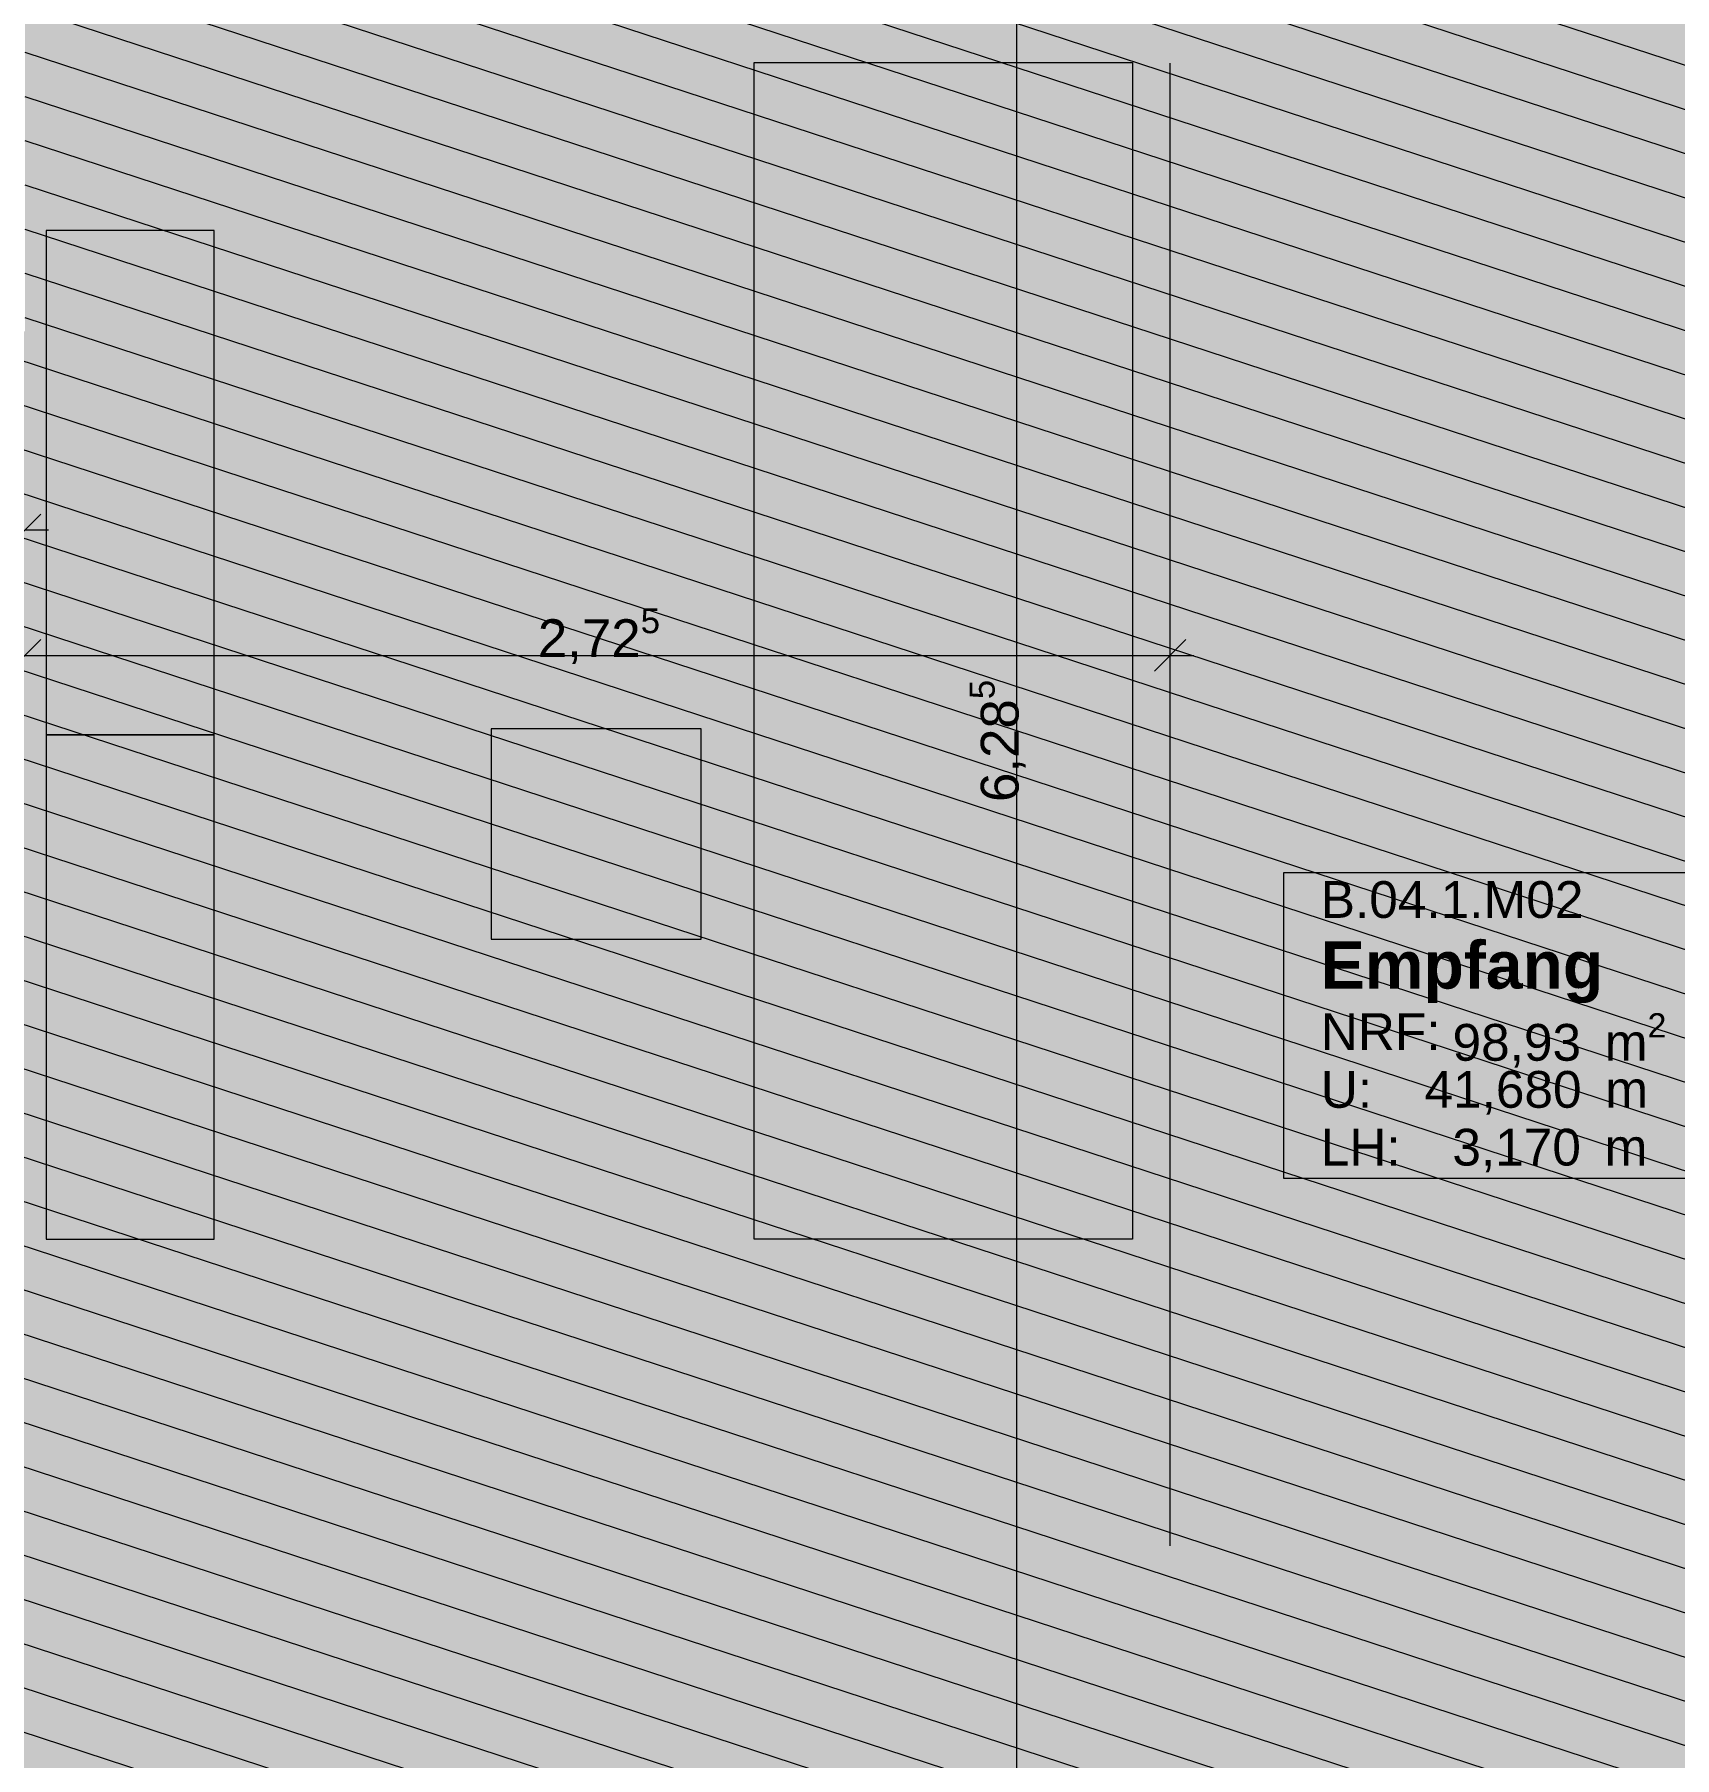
# Model space of a CAD drawing. Header units: metres. Extents: x -22.4 to 53.1, y 133.6 to 157.9.
# Drawn here: x -9.734 to -5.832, y 146.831 to 150.932 of the extents above; entities that cross this region are included whole.
import ezdxf

# ---------------------------------------------------------------- set-up
doc = ezdxf.new("R2010")
doc.units = ezdxf.units.M
doc.header["$MEASUREMENT"] = 0
doc.linetypes.add('Strichpunktlinie', pattern=[0.006703, 0.003528, -0.001764, 0, -0.001411])
for name, color, linetype in [('00  Raster', 7, 'Continuous'), ('20  Möbel', 7, 'Continuous'), ('40 Bemaßung 1_ 50 Bodenspiegel', 7, 'Continuous'), ('50 NUF - Raumstempel MIETERAUSBAU', 7, 'Continuous'), ('Neubau_20  Boden Aufbauten_Deckschraffur', 7, 'Continuous'), ('Neubau_50 NUF - Raumstempel MIETERAUSBAU', 7, 'Continuous')]:
    doc.layers.add(name, color=color, linetype=linetype)
doc.styles.add('ERSTELLTER_STIL_1', font='')
doc.styles.add('ERSTELLTER_STIL_3', font='')
doc.styles.get('ERSTELLTER_STIL_1').set_extended_font_data('Arial')
doc.styles.get('ERSTELLTER_STIL_3').set_extended_font_data('Arial', bold=True)

msp = doc.modelspace()

# ---------------------------------------------------------------- hatches: boundary and pattern name
at = {"layer": 'Neubau_20  Boden Aufbauten_Deckschraffur', "linetype": 'Continuous', "lineweight": 18, "true_color": 0xd5d5ff}
msp.add_hatch(color=254, dxfattribs=at).paths.add_polyline_path([(-9.7566, 152.8749), (-9.7566, 150.225), (-9.8816, 150.225), (-9.8816, 145.6129), (-12.369, 145.613), (-12.369, 145.305), (-1.7416, 145.3049), (-1.7416, 145.7299), (1.0809, 145.7299), (1.0809, 148.1899), (-1.5691, 148.1899), (-1.5691, 152.8751)])
at = {"layer": 'Neubau_20  Boden Aufbauten_Deckschraffur', "linetype": 'Continuous', "lineweight": 0, "true_color": 0xffffff}
h = msp.add_hatch(dxfattribs=at)
h.set_pattern_fill('Holz_Schalung_liegend__1_A0', style=0, pattern_type=2)
h.set_pattern_definition([(341.86749, (-110.10794, 75.26466), (0.03112157, 0.09503393), [])])
h.paths.add_polyline_path([(-9.7566, 152.8749), (-9.7566, 150.225), (-9.8816, 150.225), (-9.8816, 145.6129), (-12.369, 145.613), (-12.369, 145.305), (-1.7416, 145.3049), (-1.7416, 145.7299), (1.0809, 145.7299), (1.0809, 148.1899), (-1.5691, 148.1899), (-1.5691, 152.8751)])

# ---------------------------------------------------------------- linework, layer by layer
at = {"layer": '00  Raster', "color": 7, "linetype": 'Strichpunktlinie', "lineweight": 13, "ltscale": 1000}
msp.add_line((-7.0316, 133.7291), (-7.0316, 155.8899), dxfattribs=at)
at = {"layer": '20  Möbel', "color": 9, "linetype": 'Continuous', "lineweight": 18, "ltscale": 1000}
for p, q in [((-9.7066, 150.4649), (-9.7066, 149.2649)), ((-9.3066, 150.4649), (-9.7066, 150.4649)), ((-9.3066, 149.2649), (-9.3066, 150.4649)), ((-9.7066, 149.2649), (-9.7066, 148.0649)), ((-9.3066, 149.2649), (-9.7066, 149.2649)), ((-9.7066, 149.2649), (-9.3066, 149.2649)), ((-9.3066, 148.0649), (-9.3066, 149.2649)), ((-9.7066, 148.0649), (-9.3066, 148.0649))]:
    msp.add_line(p, q, dxfattribs=at)
at = {"layer": '20  Möbel', "color": 9, "linetype": 'Continuous', "lineweight": 18, "ltscale": 1000, "flags": 128}
for points in [[(-8.0216, 148.0649), (-8.0216, 150.8649), (-7.1216, 150.8649), (-7.1216, 148.0649)], [(-8.1476, 148.7791), (-8.1476, 149.2791), (-8.6476, 149.2791), (-8.6476, 148.7791)]]:
    msp.add_lwpolyline(points, close=True, dxfattribs=at)
at = {"layer": '40 Bemaßung 1_ 50 Bodenspiegel', "color": 7, "linetype": 'Continuous', "lineweight": 13, "ltscale": 1000}
for p, q in [((-7.3965, 146.1049), (-7.3964, 152.3899)), ((-9.7941, 149.7149), (-9.7191, 149.7899)), ((-9.7566, 149.7524), (-9.7003, 149.7524)), ((-7.0316, 149.3837), (-7.0316, 149.5243)), ((-9.7191, 149.4915), (-9.7941, 149.4165)), ((-7.0691, 149.4165), (-6.9941, 149.4915)), ((-9.7566, 149.454), (-7.0316, 149.454)), ((-7.0316, 149.454), (-6.9753, 149.454))]:
    msp.add_line(p, q, dxfattribs=at)
at = {"layer": 'Neubau_50 NUF - Raumstempel MIETERAUSBAU', "color": 7, "linetype": 'Continuous', "lineweight": 13, "ltscale": 1000}
for p, q in [((-5.7948, 148.9368), (-6.7618, 148.9368)), ((-6.7618, 148.9368), (-6.7618, 148.21)), ((-6.7618, 148.21), (-5.7948, 148.21))]:
    msp.add_line(p, q, dxfattribs=at)

# ---------------------------------------------------------------- texts
at = {"layer": '40 Bemaßung 1_ 50 Bodenspiegel', "color": 7, "linetype": 'Continuous', "lineweight": 13, "insert": (-8.5363, 149.4237), "char_height": 0.09, "attachment_point": 7, "style": 'ERSTELLTER_STIL_1'}
msp.add_mtext('\\A1;{\\pql;\\fArial|b0|i0|c0|p38;2,72\\fArial|b0|i0|c0|p38;\\A1{\\H.66x;\\S5^  ;}}', dxfattribs=at)
at = {"layer": '40 Bemaßung 1_ 50 Bodenspiegel', "color": 7, "linetype": 'Continuous', "lineweight": 13, "insert": (-7.3661, 149.1051), "char_height": 0.09, "attachment_point": 7, "rotation": 90, "style": 'ERSTELLTER_STIL_1'}
msp.add_mtext('\\A1;{\\pql;\\fArial|b0|i0|c0|p38;6,28\\fArial|b0|i0|c0|p38;\\A1{\\H.66x;\\S5^  ;}}', dxfattribs=at)
at = {"layer": '50 NUF - Raumstempel MIETERAUSBAU', "color": 7, "linetype": 'Continuous', "lineweight": 18, "attachment_point": 1}
for s, insert, char_height, style in [('\\A1;{\\pql;\\pt0;\\fArial|b0|i0|c0|p38;B.04.1.M02}', (-6.6734, 148.9168), 0.0875, 'ERSTELLTER_STIL_1'), ('\\A1;{\\pqj;\\pt0;\\fArial|b1|i0|c0|p38;Empfang}', (-6.6734, 148.7736), 0.1125, 'ERSTELLTER_STIL_3'), ('\\A1;{\\pqj;\\pt0;\\fArial|b0|i0|c0|p38;NRF: }', (-6.6734, 148.6025), 0.0875, 'ERSTELLTER_STIL_1'), ('\\A1;{\\pql;\\pt0,0.1;\\fArial|b0|i0|c0|p38;98,93\\fArial|b0|i0|c0|p38;\\A1{\\H.66x;\\S^  ;}\\fArial|b0|i0|c0|p38; m\\fArial|b0|i0|c0|p38;\\A1{\\H.66x;\\S2^  ;}}', (-6.3598, 148.6025), 0.0875, 'ERSTELLTER_STIL_1'), ('\\A1;{\\pqj;\\pt0;\\fArial|b0|i0|c0|p38;U: }', (-6.6734, 148.465), 0.0875, 'ERSTELLTER_STIL_1'), ('\\A1;{\\pql;\\pt0,0.1;\\fArial|b0|i0|c0|p38;41,680\\fArial|b0|i0|c0|p38;\\A1{\\H.66x;\\S^  ;}\\fArial|b0|i0|c0|p38; m\\fArial|b0|i0|c0|p38;\\A1{\\H.66x;\\S^  ;}}', (-6.4266, 148.465), 0.0875, 'ERSTELLTER_STIL_1'), ('\\A1;{\\pqj;\\pt0;\\fArial|b0|i0|c0|p38;LH: }', (-6.6734, 148.3275), 0.0875, 'ERSTELLTER_STIL_1'), ('\\A1;{\\pql;\\pt0,0.1;\\fArial|b0|i0|c0|p38;3,170\\fArial|b0|i0|c0|p38;\\A1{\\H.66x;\\S^  ;}\\fArial|b0|i0|c0|p38; m\\fArial|b0|i0|c0|p38;\\A1{\\H.66x;\\S^  ;}}', (-6.3602, 148.3275), 0.0875, 'ERSTELLTER_STIL_1')]:
    msp.add_mtext(s, dxfattribs=dict(at, insert=insert, char_height=char_height, style=style))

doc.saveas('drawing.dxf')
